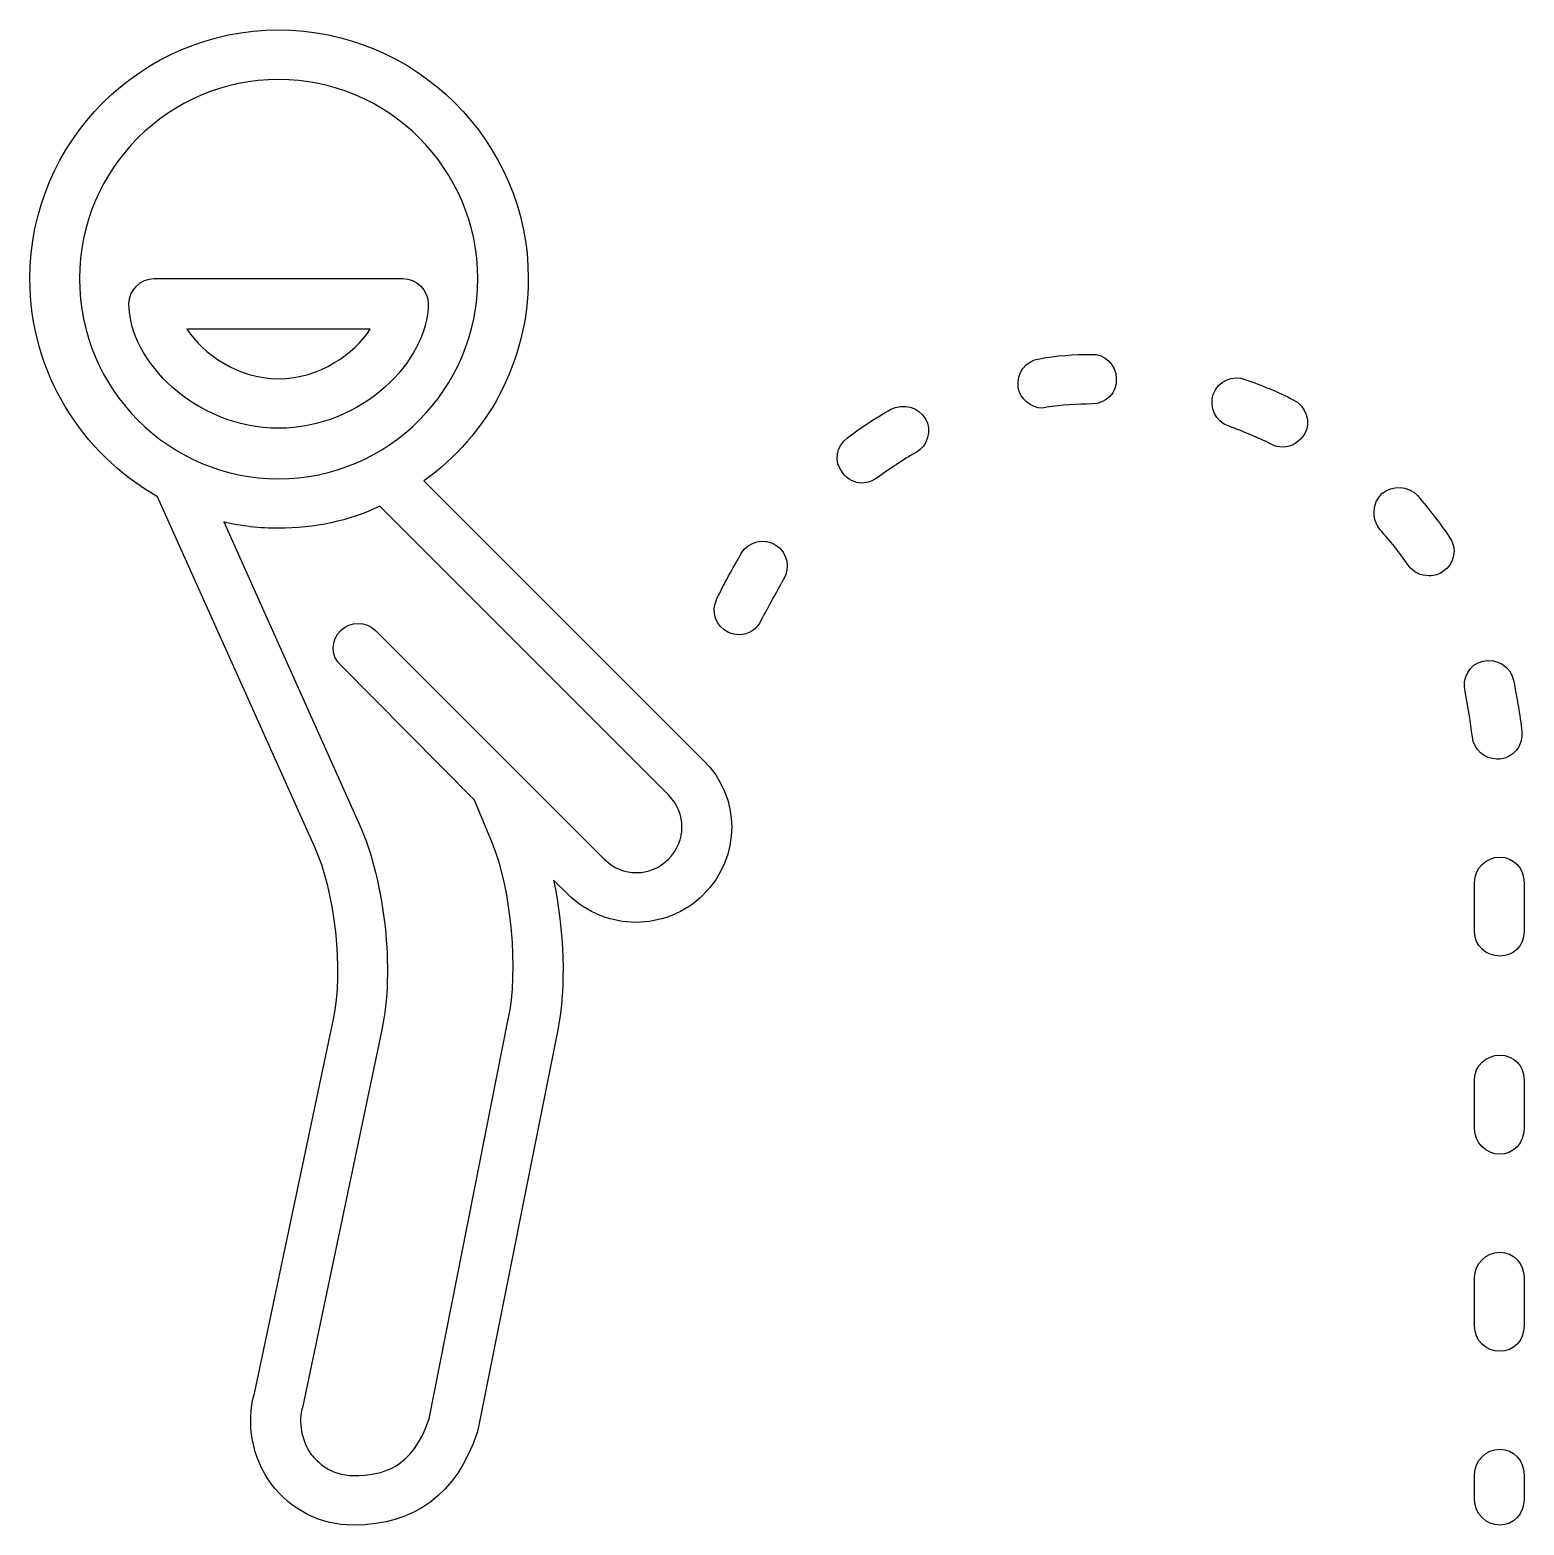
# Model space of a CAD drawing. Header units: centimetres. Extents: x -10.5 to 10.5, y -10.5 to 10.5.
import ezdxf

# ---------------------------------------------------------------- set-up
doc = ezdxf.new("R2010")
doc.units = ezdxf.units.CM
doc.header["$MEASUREMENT"] = 0
doc.layers.add('Layer 1', color=7, linetype='Continuous')

msp = doc.modelspace()

# ---------------------------------------------------------------- linework, layer by layer
at = {"layer": 'Layer 1'}
for points, knots in [([(-4.94309, 4.1535), (-4.05771, 4.78792), (-3.48214, 5.82098), (-3.48214, 6.98653), (-3.48214, 6.98653), (-3.48214, 8.90457), (-5.06096, 10.46878), (-6.97922, 10.46878), (-6.97922, 10.46878), (-8.89724, 10.46878), (-10.46148, 8.90457), (-10.46148, 6.98652), (-10.46148, 6.98652), (-10.46148, 5.67326), (-9.7384, 4.53735), (-8.67591, 3.93214), (-8.67591, 3.93214), (-8.67591, 3.93214), (-6.47749, -0.96662), (-6.47749, -0.96662), (-6.47749, -0.96662), (-6.18229, -1.60106), (-6.06442, -2.70776), (-6.21193, -3.38621), (-6.21193, -3.38621), (-6.21193, -3.38621), (-7.31866, -8.6244), (-7.31866, -8.6244), (-7.31866, -8.6244), (-7.43672, -9.05228), (-7.34806, -9.52454), (-7.08249, -9.89321), (-7.08249, -9.89321), (-6.80208, -10.26222), (-6.38904, -10.46878), (-5.93153, -10.46878), (-5.93153, -10.46878), (-5.06097, -10.46878), (-4.48561, -10.02613), (-4.20523, -9.18513), (-4.20523, -9.18513), (-4.20523, -9.18513), (-4.19041, -9.14073), (-4.19041, -9.14073), (-4.19041, -9.14073), (-4.19041, -9.14073), (-3.06908, -3.53389), (-3.06908, -3.53389), (-3.06908, -3.53389), (-2.951, -2.9435), (-2.9806, -2.13215), (-3.12808, -1.43852), (-3.12808, -1.43852), (-3.12808, -1.43852), (-2.92155, -1.64508), (-2.92155, -1.64508), (-2.92155, -1.64508), (-2.65599, -1.89601), (-2.31658, -2.02894), (-1.97715, -2.02894), (-1.97715, -2.02894), (-1.63774, -2.02894), (-1.2837, -1.89604), (-1.03293, -1.64508), (-1.03293, -1.64508), (-0.50159, -1.1139), (-0.50159, -0.27298), (-1.03293, 0.24336), (-1.03293, 0.24336), (-1.03293, 0.24336), (-4.94309, 4.1535), (-4.94309, 4.1535)], [0, 0, 0, 0, 0.05263158, 0.05263158, 0.05263158, 0.05263158, 0.10526316, 0.10526316, 0.10526316, 0.10526316, 0.15789474, 0.15789474, 0.15789474, 0.15789474, 0.21052632, 0.21052632, 0.21052632, 0.21052632, 0.26315789, 0.26315789, 0.26315789, 0.26315789, 0.31578947, 0.31578947, 0.31578947, 0.31578947, 0.36842105, 0.36842105, 0.36842105, 0.36842105, 0.42105263, 0.42105263, 0.42105263, 0.42105263, 0.47368421, 0.47368421, 0.47368421, 0.47368421, 0.52631579, 0.52631579, 0.52631579, 0.52631579, 0.57894737, 0.57894737, 0.57894737, 0.57894737, 0.63157895, 0.63157895, 0.63157895, 0.63157895, 0.68421053, 0.68421053, 0.68421053, 0.68421053, 0.73684211, 0.73684211, 0.73684211, 0.73684211, 0.78947368, 0.78947368, 0.78947368, 0.78947368, 0.84210526, 0.84210526, 0.84210526, 0.84210526, 0.89473684, 0.89473684, 0.89473684, 0.89473684, 1, 1, 1, 1]), ([(-9.76785, 6.98652), (-9.76785, 8.5211), (-8.51383, 9.77512), (-6.97925, 9.77512), (-6.97925, 9.77512), (-5.44467, 9.77512), (-4.19046, 8.5211), (-4.19046, 6.98652), (-4.19046, 6.98652), (-4.19046, 5.43712), (-5.44466, 4.1831), (-6.97925, 4.1831), (-6.97925, 4.1831), (-8.51384, 4.1831), (-9.76785, 5.43712), (-9.76785, 6.98652)], [0, 0, 0, 0, 0.2, 0.2, 0.2, 0.2, 0.4, 0.4, 0.4, 0.4, 0.6, 0.6, 0.6, 0.6, 1, 1, 1, 1]), ([(-4.88388, 6.6323), (-4.88388, 6.82441), (-5.04639, 6.98652), (-5.2381, 6.98652), (-5.2381, 6.98652), (-5.2381, 6.98652), (-8.72036, 6.98652), (-8.72036, 6.98652), (-8.72036, 6.98652), (-8.91208, 6.98652), (-9.0744, 6.82441), (-9.0744, 6.6323), (-9.0744, 6.6323), (-9.0744, 5.8358), (-8.14476, 4.89118), (-6.97922, 4.89118), (-6.97922, 4.89118), (-5.81346, 4.89118), (-4.88388, 5.8358), (-4.88388, 6.6323)], [0, 0, 0, 0, 0.16666667, 0.16666667, 0.16666667, 0.16666667, 0.33333333, 0.33333333, 0.33333333, 0.33333333, 0.5, 0.5, 0.5, 0.5, 0.66666667, 0.66666667, 0.66666667, 0.66666667, 1, 1, 1, 1]), ([(-8.26287, 6.27847), (-8.26287, 6.27847), (-5.69559, 6.27847), (-5.69559, 6.27847), (-5.69559, 6.27847), (-5.91694, 5.93904), (-6.40367, 5.58481), (-6.97924, 5.58481), (-6.97924, 5.58481), (-7.55458, 5.58481), (-8.04152, 5.93904), (-8.26287, 6.27847)], [0, 0, 0, 0, 0.25, 0.25, 0.25, 0.25, 0.5, 0.5, 0.5, 0.5, 1, 1, 1, 1]), ([(4.39696, 5.92425), (4.161, 5.92425), (3.91023, 5.90943), (3.67409, 5.86501), (3.67409, 5.86501), (3.48216, 5.8358), (3.34947, 5.65848), (3.37889, 5.46676), (3.37889, 5.46676), (3.39373, 5.30465), (3.556, 5.17178), (3.71832, 5.17178), (3.71832, 5.17178), (3.71832, 5.17178), (3.77735, 5.1866), (3.77735, 5.1866), (3.77735, 5.1866), (3.98388, 5.21581), (4.20523, 5.23063), (4.41177, 5.23063), (4.41177, 5.23063), (4.6037, 5.23063), (4.76599, 5.39314), (4.75118, 5.58485), (4.75118, 5.58485), (4.75116, 5.77656), (4.58889, 5.93904), (4.39696, 5.92425)], [0, 0, 0, 0, 0.125, 0.125, 0.125, 0.125, 0.25, 0.25, 0.25, 0.25, 0.375, 0.375, 0.375, 0.375, 0.5, 0.5, 0.5, 0.5, 0.625, 0.625, 0.625, 0.625, 0.75, 0.75, 0.75, 0.75, 1, 1, 1, 1]), ([(7.22999, 5.28983), (7.02346, 5.3931), (6.78732, 5.49636), (6.56594, 5.57), (6.56594, 5.57), (6.37422, 5.64366), (6.18251, 5.55518), (6.10866, 5.36347), (6.10866, 5.36347), (6.04963, 5.18654), (6.13806, 4.98004), (6.32998, 4.9208), (6.32998, 4.9208), (6.52172, 4.84717), (6.72847, 4.75872), (6.92019, 4.66984), (6.92019, 4.66984), (6.96443, 4.64063), (7.02346, 4.62581), (7.08249, 4.62581), (7.08249, 4.62581), (7.20057, 4.62581), (7.31845, 4.69944), (7.39229, 4.81753), (7.39229, 4.81753), (7.48095, 4.98003), (7.4071, 5.20138), (7.22999, 5.28983)], [0, 0, 0, 0, 0.125, 0.125, 0.125, 0.125, 0.25, 0.25, 0.25, 0.25, 0.375, 0.375, 0.375, 0.375, 0.5, 0.5, 0.5, 0.5, 0.625, 0.625, 0.625, 0.625, 0.75, 0.75, 0.75, 0.75, 1, 1, 1, 1]), ([(1.59355, 5.15695), (1.38702, 5.03887), (1.18048, 4.90599), (0.98855, 4.7587), (0.98855, 4.7587), (0.82625, 4.64062), (0.79683, 4.41927), (0.91492, 4.27158), (0.91492, 4.27158), (0.98855, 4.16831), (1.09185, 4.12386), (1.1953, 4.12386), (1.1953, 4.12386), (1.26896, 4.12386), (1.34281, 4.15349), (1.40186, 4.19792), (1.40186, 4.19792), (1.57879, 4.31598), (1.75587, 4.44848), (1.9478, 4.55214), (1.9478, 4.55214), (2.10991, 4.64059), (2.16915, 4.86194), (2.08052, 5.02405), (2.08052, 5.02405), (1.97719, 5.18656), (1.77066, 5.2454), (1.59355, 5.15695)], [0, 0, 0, 0, 0.125, 0.125, 0.125, 0.125, 0.25, 0.25, 0.25, 0.25, 0.375, 0.375, 0.375, 0.375, 0.5, 0.5, 0.5, 0.5, 0.625, 0.625, 0.625, 0.625, 0.75, 0.75, 0.75, 0.75, 1, 1, 1, 1]), ([(8.97111, 3.94696), (8.83824, 4.09465), (8.61707, 4.09465), (8.46938, 3.97659), (8.46938, 3.97659), (8.33666, 3.84372), (8.32187, 3.62237), (8.43996, 3.47465), (8.43996, 3.47465), (8.58744, 3.31257), (8.72037, 3.15003), (8.83824, 2.97313), (8.83824, 2.97313), (8.91209, 2.86986), (9.01533, 2.82544), (9.13341, 2.82544), (9.13341, 2.82544), (9.20726, 2.82544), (9.26628, 2.84023), (9.32534, 2.88465), (9.32534, 2.88465), (9.48745, 2.98789), (9.53187, 3.20927), (9.41382, 3.37138), (9.41382, 3.37138), (9.28091, 3.5635), (9.1334, 3.75524), (8.97111, 3.94696)], [0, 0, 0, 0, 0.125, 0.125, 0.125, 0.125, 0.25, 0.25, 0.25, 0.25, 0.375, 0.375, 0.375, 0.375, 0.5, 0.5, 0.5, 0.5, 0.625, 0.625, 0.625, 0.625, 0.75, 0.75, 0.75, 0.75, 1, 1, 1, 1]), ([(-1.51967, -1.14357), (-1.77063, -1.3945), (-2.16888, -1.3945), (-2.41984, -1.14357), (-2.41984, -1.14357), (-2.41984, -1.14357), (-5.62175, 2.05852), (-5.62175, 2.05852), (-5.62175, 2.05852), (-5.75447, 2.19102), (-5.97579, 2.19102), (-6.10866, 2.05852), (-6.10866, 2.05852), (-6.24153, 1.92567), (-6.25614, 1.7043), (-6.10866, 1.57142), (-6.10866, 1.57142), (-6.10866, 1.57142), (-4.23464, -0.31741), (-4.23464, -0.31741), (-4.23464, -0.31741), (-4.23464, -0.31741), (-3.98387, -0.92217), (-3.98387, -0.92217), (-3.98387, -0.92217), (-3.71831, -1.57143), (-3.61504, -2.70774), (-3.76255, -3.38621), (-3.76255, -3.38621), (-3.76255, -3.38621), (-4.86925, -8.97865), (-4.86925, -8.97865), (-4.86925, -8.97865), (-5.10521, -9.67188), (-5.51848, -9.77515), (-5.93153, -9.77515), (-5.93153, -9.77515), (-6.25615, -9.77515), (-6.43329, -9.58343), (-6.52174, -9.48019), (-6.52174, -9.48019), (-6.65461, -9.28847), (-6.71364, -9.03749), (-6.6398, -8.80132), (-6.6398, -8.80132), (-6.6398, -8.80132), (-5.5331, -3.53394), (-5.5331, -3.53394), (-5.5331, -3.53394), (-5.35617, -2.70778), (-5.48886, -1.45339), (-5.84311, -0.67128), (-5.84311, -0.67128), (-5.84311, -0.67128), (-7.74652, 3.57827), (-7.74652, 3.57827), (-7.74652, 3.57827), (-7.51038, 3.51903), (-7.24479, 3.48942), (-6.97923, 3.48942), (-6.97923, 3.48942), (-6.4775, 3.48942), (-5.99059, 3.59269), (-5.5627, 3.79922), (-5.5627, 3.79922), (-5.5627, 3.79922), (-1.51968, -0.2434), (-1.51968, -0.2434), (-1.51968, -0.2434), (-1.26893, -0.49431), (-1.26893, -0.89256), (-1.51967, -1.14357)], [0, 0, 0, 0, 0.05263158, 0.05263158, 0.05263158, 0.05263158, 0.10526316, 0.10526316, 0.10526316, 0.10526316, 0.15789474, 0.15789474, 0.15789474, 0.15789474, 0.21052632, 0.21052632, 0.21052632, 0.21052632, 0.26315789, 0.26315789, 0.26315789, 0.26315789, 0.31578947, 0.31578947, 0.31578947, 0.31578947, 0.36842105, 0.36842105, 0.36842105, 0.36842105, 0.42105263, 0.42105263, 0.42105263, 0.42105263, 0.47368421, 0.47368421, 0.47368421, 0.47368421, 0.52631579, 0.52631579, 0.52631579, 0.52631579, 0.57894737, 0.57894737, 0.57894737, 0.57894737, 0.63157895, 0.63157895, 0.63157895, 0.63157895, 0.68421053, 0.68421053, 0.68421053, 0.68421053, 0.73684211, 0.73684211, 0.73684211, 0.73684211, 0.78947368, 0.78947368, 0.78947368, 0.78947368, 0.84210526, 0.84210526, 0.84210526, 0.84210526, 0.89473684, 0.89473684, 0.89473684, 0.89473684, 1, 1, 1, 1]), ([(-0.01472, 3.2533), (-0.17704, 3.35696), (-0.39837, 3.31254), (-0.50163, 3.13564), (-0.50163, 3.13564), (-0.61971, 2.92871), (-0.73777, 2.72215), (-0.84104, 2.50083), (-0.84104, 2.50083), (-0.92952, 2.3239), (-0.85586, 2.1174), (-0.67872, 2.02892), (-0.67872, 2.02892), (-0.63451, 2.0141), (-0.57548, 1.99931), (-0.53124, 1.99931), (-0.53124, 1.99931), (-0.39837, 1.99931), (-0.28028, 2.07294), (-0.22123, 2.20587), (-0.22123, 2.20587), (-0.11799, 2.39759), (-0.0147, 2.5897), (0.08857, 2.7666), (0.08857, 2.7666), (0.19181, 2.92871), (0.1476, 3.15004), (-0.01472, 3.2533)], [0, 0, 0, 0, 0.125, 0.125, 0.125, 0.125, 0.25, 0.25, 0.25, 0.25, 0.375, 0.375, 0.375, 0.375, 0.5, 0.5, 0.5, 0.5, 0.625, 0.625, 0.625, 0.625, 0.75, 0.75, 0.75, 0.75, 1, 1, 1, 1]), ([(10.07783, 0.25817), (10.07783, 0.25817), (10.12207, 0.25817), (10.12207, 0.25817), (10.12207, 0.25817), (10.31379, 0.27301), (10.44669, 0.44989), (10.43187, 0.64203), (10.43187, 0.64203), (10.40245, 0.87777), (10.35802, 1.12876), (10.31379, 1.36487), (10.31379, 1.36487), (10.26955, 1.55661), (10.07783, 1.6747), (9.88591, 1.63027), (9.88591, 1.63027), (9.69419, 1.58624), (9.59093, 1.3945), (9.63514, 1.20239), (9.63514, 1.20239), (9.67938, 0.99583), (9.70877, 0.77451), (9.73841, 0.56795), (9.73841, 0.56795), (9.75322, 0.39104), (9.91554, 0.25817), (10.07783, 0.25817)], [0, 0, 0, 0, 0.125, 0.125, 0.125, 0.125, 0.25, 0.25, 0.25, 0.25, 0.375, 0.375, 0.375, 0.375, 0.5, 0.5, 0.5, 0.5, 0.625, 0.625, 0.625, 0.625, 0.75, 0.75, 0.75, 0.75, 1, 1, 1, 1]), ([(10.12205, -1.11391), (9.93012, -1.11391), (9.76801, -1.27644), (9.76801, -1.46816), (9.76801, -1.46816), (9.76801, -1.46816), (9.76801, -2.16182), (9.76801, -2.16182), (9.76801, -2.16182), (9.76801, -2.35354), (9.93012, -2.50086), (10.12205, -2.50086), (10.12205, -2.50086), (10.31377, -2.50086), (10.46146, -2.35354), (10.46146, -2.16182), (10.46146, -2.16182), (10.46146, -2.16182), (10.46146, -1.46816), (10.46146, -1.46816), (10.46146, -1.46816), (10.46148, -1.27642), (10.31379, -1.11391), (10.12205, -1.11391)], [0, 0, 0, 0, 0.14285714, 0.14285714, 0.14285714, 0.14285714, 0.28571429, 0.28571429, 0.28571429, 0.28571429, 0.42857143, 0.42857143, 0.42857143, 0.42857143, 0.57142857, 0.57142857, 0.57142857, 0.57142857, 0.71428571, 0.71428571, 0.71428571, 0.71428571, 1, 1, 1, 1]), ([(10.12205, -3.88809), (9.93012, -3.88809), (9.76801, -4.03541), (9.76801, -4.22755), (9.76801, -4.22755), (9.76801, -4.22755), (9.76801, -4.92078), (9.76801, -4.92078), (9.76801, -4.92078), (9.76801, -5.1125), (9.93012, -5.27503), (10.12205, -5.27503), (10.12205, -5.27503), (10.31377, -5.27503), (10.46146, -5.1125), (10.46146, -4.92078), (10.46146, -4.92078), (10.46146, -4.92078), (10.46146, -4.22755), (10.46146, -4.22755), (10.46146, -4.22755), (10.46148, -4.03541), (10.31379, -3.88809), (10.12205, -3.88809)], [0, 0, 0, 0, 0.14285714, 0.14285714, 0.14285714, 0.14285714, 0.28571429, 0.28571429, 0.28571429, 0.28571429, 0.42857143, 0.42857143, 0.42857143, 0.42857143, 0.57142857, 0.57142857, 0.57142857, 0.57142857, 0.71428571, 0.71428571, 0.71428571, 0.71428571, 1, 1, 1, 1]), ([(10.12205, -6.64709), (9.93012, -6.64709), (9.76801, -6.80962), (9.76801, -7.00134), (9.76801, -7.00134), (9.76801, -7.00134), (9.76801, -7.68016), (9.76801, -7.68016), (9.76801, -7.68016), (9.76801, -7.88672), (9.93012, -8.03399), (10.12205, -8.03399), (10.12205, -8.03399), (10.31377, -8.03399), (10.46146, -7.88672), (10.46146, -7.68016), (10.46146, -7.68016), (10.46146, -7.68016), (10.46146, -7.00135), (10.46146, -7.00135), (10.46146, -7.00135), (10.46148, -6.80962), (10.31379, -6.64709), (10.12205, -6.64709)], [0, 0, 0, 0, 0.14285714, 0.14285714, 0.14285714, 0.14285714, 0.28571429, 0.28571429, 0.28571429, 0.28571429, 0.42857143, 0.42857143, 0.42857143, 0.42857143, 0.57142857, 0.57142857, 0.57142857, 0.57142857, 0.71428571, 0.71428571, 0.71428571, 0.71428571, 1, 1, 1, 1]), ([(10.12205, -9.40651), (9.93012, -9.40651), (9.76801, -9.56857), (9.76801, -9.76071), (9.76801, -9.76071), (9.76801, -9.76071), (9.76801, -10.11454), (9.76801, -10.11454), (9.76801, -10.11454), (9.76801, -10.30668), (9.93012, -10.46879), (10.12205, -10.46879), (10.12205, -10.46879), (10.31377, -10.46879), (10.46146, -10.30668), (10.46146, -10.11454), (10.46146, -10.11454), (10.46146, -10.11454), (10.46146, -9.76071), (10.46146, -9.76071), (10.46146, -9.76071), (10.46148, -9.56856), (10.31379, -9.40651), (10.12205, -9.40651)], [0, 0, 0, 0, 0.14285714, 0.14285714, 0.14285714, 0.14285714, 0.28571429, 0.28571429, 0.28571429, 0.28571429, 0.42857143, 0.42857143, 0.42857143, 0.42857143, 0.57142857, 0.57142857, 0.57142857, 0.57142857, 0.71428571, 0.71428571, 0.71428571, 0.71428571, 1, 1, 1, 1])]:
    msp.add_open_spline(points, degree=3, knots=knots, dxfattribs=at)

doc.saveas('drawing.dxf')
